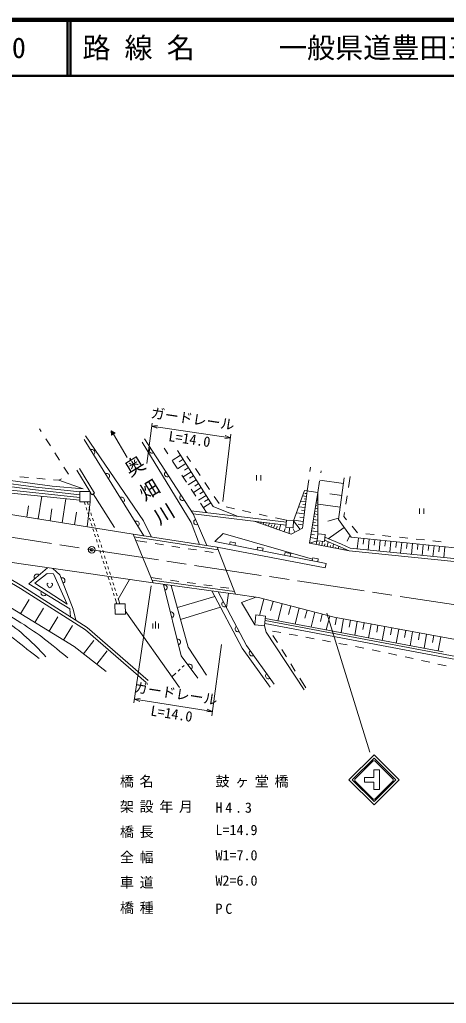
# Model space of a CAD drawing. Units: millimetres, scale not verified. Extents: x 40000 to 680000, y 20000 to 380000.
# Drawn here: x 169215 to 245128, y 205000 to 380000 of the extents above; entities that cross this region are included whole.
import ezdxf
from ezdxf.enums import TextEntityAlignment as Align

# ---------------------------------------------------------------- set-up
doc = ezdxf.new("R2010")
doc.units = ezdxf.units.MM
doc.header["$LTSCALE"] = 1000
doc.header["$PDMODE"] = 32
doc.header["$PDSIZE"] = 500
doc.linetypes.add('CHAIN', pattern=[18.5, 12, -1.5, 3.5, -1.5])
for name, color, linetype, lineweight in [('M-BGD', 7, 'Continuous', 13), ('M-BGD-HTXT', 7, 'Continuous', 13), ('M-BGD-OTRS1', 7, 'Continuous', 13), ('M-BMK', 2, 'CHAIN', 13), ('M-BMK-SRVR', 3, 'Continuous', 13), ('M-STR-HTXT', 7, 'Continuous', 13), ('M-STR-STR', 1, 'Continuous', 13), ('M-TTL', 2, 'Continuous', 140), ('M-TTL-BAND', 7, 'Continuous', 25), ('M-TTL-LINE', 7, 'Continuous', 50), ('M-TTL-TXT', 7, 'Continuous', 13)]:
    doc.layers.add(name, color=color, linetype=linetype, lineweight=lineweight)
doc.styles.add('@ＭＳ ゴシック', font='')
doc.styles.add('ＭＳ ゴシック', font='')
doc.styles.get('@ＭＳ ゴシック').set_extended_font_data('@MS Gothic')
doc.styles.get('ＭＳ ゴシック').set_extended_font_data('MS Gothic')

msp = doc.modelspace()

# ---------------------------------------------------------------- linework, layer by layer
at = {"layer": 'M-BGD'}
for p, q in [((173069, 306714), (172754, 307210)), ((185513, 306863), (185571, 306060)), ((186190, 306428), (185513, 306863)), ((185880, 306244), (185513, 306863)), ((185860, 306231), (185516, 306809)), ((185839, 306219), (185520, 306756)), ((185818, 306207), (185524, 306702)), ((185798, 306195), (185528, 306649)), ((185777, 306182), (185532, 306595)), ((185757, 306170), (185536, 306542)), ((185736, 306158), (185540, 306488)), ((185715, 306146), (185544, 306434)), ((185695, 306133), (185548, 306381)), ((185674, 306121), (185551, 306327)), ((185653, 306109), (185555, 306274)), ((185901, 306256), (185558, 306834)), ((185571, 306060), (186190, 306428)), ((185922, 306268), (185603, 306805)), ((185942, 306281), (185648, 306776)), ((185963, 306293), (185693, 306747)), ((185984, 306305), (185738, 306718)), ((186004, 306317), (185783, 306689)), ((186025, 306330), (185829, 306660)), ((186045, 306342), (185874, 306631)), ((186066, 306354), (185919, 306602)), ((186087, 306366), (185964, 306573)), ((186107, 306379), (186009, 306544)), ((186128, 306391), (186054, 306515)), ((186149, 306403), (186100, 306486)), ((186169, 306415), (186145, 306457)), ((174679, 304182), (173874, 305448)), ((191306, 288169), (180674, 305302)), ((191237, 290868), (180939, 305964)), ((185633, 306097), (185559, 306220)), ((185612, 306084), (185563, 306167)), ((185592, 306072), (185567, 306113)), ((188333, 302117), (185880, 306244)), ((186003, 306037), (185880, 306244)), ((199733, 290535), (190983, 304862)), ((176289, 301651), (175484, 302917)), ((195606, 302730), (194912, 303783)), ((197310, 303374), (203634, 293375)), ((197844, 302529), (196358, 301589)), ((197257, 300225), (196432, 301477)), ((198784, 301043), (197326, 300120)), ((198314, 301786), (197571, 301316)), ((199626, 301379), (198984, 302322)), ((175013, 296993), (151715, 300228)), ((177898, 299119), (177093, 300385)), ((179374, 299856), (181698, 296062)), ((179843, 300143), (182519, 295775)), ((199707, 299585), (198276, 298680)), ((199245, 300314), (198516, 299852)), ((201313, 298898), (200470, 300138)), ((220860, 299643), (220969, 300387)), ((222789, 299368), (222843, 299725)), ((152954, 297799), (179923, 294999)), ((169264, 298670), (170758, 298537)), ((172252, 298405), (173746, 298272)), ((175241, 298139), (176202, 298054)), ((176202, 298054), (176659, 298331)), ((176202, 298054), (180538, 296508)), ((198908, 297720), (198083, 298973)), ((200612, 298154), (199208, 297266)), ((200159, 298869), (199444, 298417)), ((203001, 296418), (202157, 297658)), ((211357, 298989), (211357, 297989)), ((212107, 297989), (212107, 298989)), ((220352, 296180), (220643, 298159)), ((222270, 295906), (222567, 297884)), ((226829, 297483), (222596, 298077)), ((226968, 298473), (225926, 291058)), ((228020, 298738), (227704, 296763)), ((152902, 297301), (179927, 294496)), ((180538, 296508), (175013, 296993)), ((179914, 296048), (181745, 296062)), ((179929, 294217), (179914, 296048)), ((181745, 296062), (181760, 294231)), ((181746, 295984), (182050, 295487)), ((182050, 295487), (182519, 295775)), ((200559, 295215), (199734, 296468)), ((201500, 296750), (200122, 295878)), ((201056, 297452), (200354, 297008)), ((201935, 296061), (201246, 295625)), ((217960, 290828), (219911, 296243)), ((220352, 296180), (219516, 289515)), ((219911, 296243), (222270, 295906)), ((222270, 295906), (220801, 286862)), ((222279, 288506), (222270, 295906)), ((151636, 294532), (189386, 288467)), ((172492, 291181), (173137, 295201)), ((176749, 290497), (177433, 294755)), ((181760, 294231), (179929, 294217)), ((181196, 289783), (181760, 294231)), ((182285, 295631), (186113, 289637)), ((202371, 295372), (201019, 294517)), ((203226, 294020), (201900, 293182)), ((202798, 294696), (202122, 294269)), ((204688, 293937), (203844, 295177)), ((220103, 294196), (219214, 294308)), ((220228, 295188), (219561, 295272)), ((220166, 294692), (219832, 294734)), ((220290, 295684), (219957, 295726)), ((221969, 294051), (222249, 294005)), ((222049, 294544), (222189, 294521)), ((222129, 295038), (222260, 295016)), ((222209, 295531), (222275, 295521)), ((226532, 295366), (224415, 295663)), ((227468, 295282), (227231, 293800)), ((170482, 291504), (170805, 293514)), ((174620, 290839), (174962, 292968)), ((178973, 290140), (179330, 292364)), ((216663, 290593), (199704, 292626)), ((202485, 292293), (201385, 293963)), ((203634, 293375), (207892, 291645)), ((207418, 292994), (205953, 293319)), ((210346, 292343), (208882, 292668)), ((219839, 292091), (218477, 292262)), ((219979, 293204), (218866, 293343)), ((219909, 292648), (219353, 292717)), ((220041, 293700), (219596, 293756)), ((221728, 292570), (222018, 292523)), ((221808, 293064), (222238, 292994)), ((221888, 293557), (222103, 293522)), ((226234, 293249), (222347, 293795)), ((226995, 292319), (226879, 291596)), ((240348, 293060), (240348, 292060)), ((241098, 292060), (241098, 293060)), ((192663, 287958), (191237, 290868)), ((201207, 286630), (199733, 290535)), ((216622, 290095), (200056, 292081)), ((217529, 288481), (210945, 290775)), ((211095, 290723), (211118, 290791)), ((211567, 290559), (211614, 290695)), ((213275, 291693), (211811, 292018)), ((212039, 290394), (212099, 290566)), ((212511, 290230), (212631, 290573)), ((216692, 290934), (214739, 291367)), ((216588, 289682), (216692, 290934)), ((216692, 290934), (217960, 290828)), ((217960, 290828), (217856, 289577)), ((219110, 289304), (217960, 290828)), ((219668, 290729), (218000, 290939)), ((219754, 291410), (219072, 291496)), ((221407, 290596), (221846, 290525)), ((221488, 291089), (222216, 290971)), ((221568, 291583), (221932, 291524)), ((221648, 292076), (222227, 291982)), ((225961, 291305), (224038, 290770)), ((225926, 291058), (228180, 287908)), ((226879, 291596), (227376, 291011)), ((212983, 290065), (213079, 290340)), ((213455, 289901), (213647, 290451)), ((213928, 289736), (214060, 290115)), ((214400, 289572), (214664, 290329)), ((214885, 289402), (215054, 289888)), ((215371, 289233), (215709, 290204)), ((216264, 288922), (216468, 289502)), ((217856, 289577), (216588, 289682)), ((217158, 288611), (217240, 289597)), ((219516, 289515), (217529, 288481)), ((218145, 288802), (217895, 289411)), ((219590, 290114), (218756, 290219)), ((221159, 289068), (222194, 288900)), ((221243, 289585), (221760, 289501)), ((221327, 290102), (222205, 289960)), ((226923, 289665), (224107, 287650)), ((228346, 289867), (229317, 288723)), ((203922, 287155), (205400, 288609)), ((223719, 283278), (203922, 287155)), ((205400, 288609), (221308, 284023)), ((206641, 287132), (206545, 286641)), ((207622, 286939), (206641, 287132)), ((222176, 287255), (220801, 286862)), ((220961, 287849), (222180, 287651)), ((221060, 288459), (221670, 288360)), ((221979, 286631), (222097, 287232)), ((222176, 287255), (222279, 288506)), ((223444, 287149), (222176, 287255)), ((222279, 288506), (223548, 288401)), ((222960, 286439), (223105, 287177)), ((223548, 288401), (223444, 287149)), ((223942, 286247), (224110, 287105)), ((227931, 288256), (227477, 287202)), ((228180, 287908), (263545, 284301)), ((229476, 287776), (229279, 285839)), ((230445, 287677), (230346, 286709)), ((230803, 288556), (232295, 288397)), ((231413, 287578), (231216, 285646)), ((232379, 287480), (232281, 286513)), ((233346, 287381), (233149, 285453)), ((233787, 288239), (235278, 288081)), ((234310, 287283), (234212, 286318)), ((235274, 287184), (235078, 285260)), ((236237, 287086), (236138, 286124)), ((236770, 287922), (238261, 287764)), ((239753, 287606), (241245, 287448)), ((242736, 287289), (244228, 287131)), ((204331, 286145), (223564, 282469)), ((207526, 286449), (207622, 286939)), ((211548, 286171), (211452, 285680)), ((212529, 285978), (211548, 286171)), ((212433, 285488), (212529, 285978)), ((220801, 286862), (227867, 285477)), ((222470, 286535), (222554, 286964)), ((223451, 286343), (223535, 286772)), ((224432, 286151), (224495, 286473)), ((224923, 286054), (225049, 286698)), ((225414, 285958), (225456, 286173)), ((225904, 285862), (225988, 286291)), ((226395, 285766), (226416, 285873)), ((226886, 285670), (226928, 285884)), ((237199, 286988), (237003, 285068)), ((238159, 286890), (238061, 285930)), ((239119, 286792), (238924, 284876)), ((240077, 286694), (239980, 285736)), ((241035, 286597), (240840, 284685)), ((241991, 286499), (241894, 285543)), ((242947, 286402), (242753, 284494)), ((243901, 286304), (243804, 285350)), ((244855, 286207), (244661, 284303)), ((192947, 279784), (158473, 284780)), ((216455, 285210), (216359, 284719)), ((217436, 285018), (216455, 285210)), ((217340, 284527), (217436, 285018)), ((221362, 284249), (221265, 283758)), ((222343, 284057), (221362, 284249)), ((222247, 283566), (222343, 284057)), ((223564, 282469), (223719, 283278)), ((171921, 279774), (174086, 281470)), ((174086, 281470), (175217, 281390)), ((175217, 281390), (177688, 276043)), ((188774, 280389), (186749, 276909)), ((177688, 276043), (171921, 279774)), ((199216, 268338), (196194, 279348)), ((169346, 274307), (170906, 276870)), ((197270, 275426), (203921, 277405)), ((206347, 277984), (205999, 275438)), ((207612, 277814), (211683, 277180)), ((211259, 277246), (208712, 276286)), ((211683, 277180), (225179, 273690)), ((212652, 276929), (211898, 274014)), ((214289, 276506), (213866, 274868)), ((171908, 272747), (173468, 275310)), ((186173, 276058), (188004, 276072)), ((186188, 274227), (186173, 276058)), ((188004, 276072), (188018, 274241)), ((197645, 261169), (188014, 274804)), ((197852, 273308), (204953, 275458)), ((208712, 276286), (211036, 272357)), ((215927, 276082), (215148, 273071)), ((217433, 275693), (217043, 274187)), ((218938, 275304), (218211, 272492)), ((220344, 274940), (219980, 273534)), ((174470, 271187), (176031, 273749)), ((188018, 274241), (186188, 274227)), ((211036, 272357), (211222, 274087)), ((211222, 274087), (212969, 273899)), ((212969, 273899), (212782, 272169)), ((212882, 273092), (249156, 266238)), ((212925, 273491), (244577, 267510)), ((221750, 274577), (221071, 271952)), ((223062, 274237), (222723, 272925)), ((224374, 273898), (223741, 271447)), ((225179, 273690), (263640, 266593)), ((225606, 273611), (225376, 272366)), ((226850, 273381), (226401, 270945)), ((228069, 273156), (227844, 271938)), ((177033, 269627), (178593, 272189)), ((192891, 271677), (192891, 272552)), ((193391, 271677), (193391, 272927)), ((193891, 271677), (193891, 272552)), ((212782, 272169), (211036, 272357)), ((213063, 271018), (212782, 272169)), ((212828, 272594), (249103, 265739)), ((229287, 272932), (228835, 270485)), ((230510, 272706), (230285, 271482)), ((231734, 272480), (231280, 270023)), ((232963, 272253), (232736, 271025)), ((234191, 272027), (233736, 269559)), ((235425, 271799), (235198, 270565)), ((236659, 271571), (236202, 269093)), ((237899, 271343), (237670, 270103)), ((180573, 267178), (182424, 269539)), ((219831, 260776), (213063, 271018)), ((214222, 271237), (215697, 270961)), ((215075, 269194), (214281, 270466)), ((217171, 270686), (218646, 270410)), ((220120, 270135), (221595, 269860)), ((223069, 269584), (224544, 269309)), ((239138, 271114), (238679, 268625)), ((240383, 270884), (240153, 269640)), ((241627, 270655), (241166, 268155)), ((242877, 270424), (242646, 269174)), ((244127, 270193), (243664, 267683)), ((202447, 263371), (199216, 268338)), ((216664, 266649), (215869, 267922)), ((226018, 269033), (227493, 268758)), ((228967, 268482), (230442, 268207)), ((231912, 267912), (233378, 267594)), ((182934, 265327), (184785, 267688)), ((234844, 267276), (236310, 266958)), ((237776, 266640), (239242, 266322)), ((240707, 266004), (242173, 265686)), ((197394, 264104), (197764, 264441)), ((198133, 264778), (198502, 265116)), ((198871, 265453), (198931, 265507)), ((218252, 264104), (217458, 265377)), ((243639, 265368), (245105, 265050)), ((196287, 263092), (197025, 263767)), ((220106, 261136), (219047, 262832))]:
    msp.add_line(p, q, dxfattribs=at)
for points in [[(191424, 305456), (200056, 292081), (202504, 286429)], [(81362, 299477), (90456, 300030), (99899, 300648), (107780, 300979), (125912, 301117), (134799, 300461), (143992, 299861), (153138, 299049), (164984, 297763), (172100, 296858), (179915, 295992)], [(81393, 298978), (90488, 299531), (99926, 300148), (107793, 300480), (125895, 300617), (134764, 299963), (143954, 299363), (153089, 298551), (164926, 297267), (172041, 296361), (179919, 295489)], [(223464, 287385), (226268, 286204), (227867, 285477), (249994, 283268), (269904, 281743)], [(223507, 287909), (226468, 286662), (227999, 285967), (250038, 283766), (269124, 282483)], [(150864, 285873), (151573, 285818), (152340, 285741), (153269, 285608), (154081, 285441), (155041, 285242), (156231, 284946), (157459, 284570), (158619, 284212), (159825, 283821), (160887, 283423), (162246, 282790), (163458, 282248), (164608, 281608), (169344, 278825), (180914, 271463), (191734, 262080)], [(150903, 286372), (151617, 286317), (152400, 286238), (153355, 286101), (154182, 285931), (155152, 285730), (156365, 285428), (157606, 285048), (158769, 284689), (159990, 284294), (161081, 283884), (162454, 283245), (163682, 282695), (164856, 282042), (169605, 279252), (181214, 271865), (192061, 262458)], [(184613, 264011), (178894, 268494), (157235, 281681), (147016, 283136), (107225, 284102)], [(174178, 282504), (170847, 279656), (178116, 275165), (178261, 273744)], [(179211, 273140), (178746, 275133), (176388, 281223), (175091, 282372)], [(200937, 262850), (197956, 266799), (194808, 279534)], [(203405, 278379), (208797, 268202), (213776, 261246)], [(204520, 278230), (209577, 268684), (214520, 261779)]]:
    msp.add_lwpolyline(points, dxfattribs=at)
for centre, radius, start, end in [((182079, 303038), 500, 301.82111, 121.82111), ((192780, 303356), 500, 122.83741, 302.83741), ((184715, 298790), 500, 301.82111, 121.82111), ((195491, 299155), 500, 122.83741, 302.83741), ((187352, 294542), 500, 301.82111, 121.82111), ((198202, 294954), 500, 122.83741, 302.83741), ((189988, 290293), 500, 301.82111, 121.82111), ((200684, 290630), 500, 113.41433, 293.41433), ((172278, 280879), 500, 40.53147, 220.53147), ((176777, 280218), 500, 291.16979, 111.16979), ((173499, 278017), 500, 148.29315, 328.29315), ((174377, 279500), 299, 113.44836, 257.2818), ((174578, 279191), 267, 176.52859, 3.47141), ((174779, 279500), 299, 282.7182, 66.55164), ((194944, 278984), 500, 283.88454, 103.88454), ((205691, 276020), 500, 117.91375, 297.91375), ((196144, 274131), 500, 283.88454, 103.88454), ((208031, 271602), 500, 117.91375, 297.91375), ((197344, 269277), 500, 283.88454, 103.88454), ((210565, 267304), 500, 125.59469, 305.59469), ((199431, 264845), 500, 307.03825, 127.03825), ((213476, 263238), 500, 125.59469, 305.59469)]:
    msp.add_arc(centre, radius, start, end, dxfattribs=at)
for points, knots in [([(107590, 284093), (109207, 283441), (109715, 283273), (111111, 282853), (113338, 282184), (114644, 281997), (116948, 281680), (118933, 281406), (120051, 281286), (122050, 281149), (125945, 280883), (128148, 281155), (132042, 280881), (138177, 280449), (141642, 280251), (147690, 279136), (151347, 278463), (153430, 278065), (156904, 276738), (159199, 275860), (160482, 275301), (162574, 274012), (164647, 272733), (165651, 271780), (167589, 270304), (169593, 268779), (170228, 268269), (172660, 266324)], [0, 0, 0, 0, 1, 1, 1, 2, 2, 2, 3, 3, 3, 4, 4, 4, 5, 5, 5, 6, 6, 6, 7, 7, 7, 8, 8, 8, 9, 9, 9, 9]), ([(112098, 283984), (115463, 283634), (116388, 283557), (119146, 283390), (122794, 283169), (124849, 283348), (128499, 283172), (132358, 282985), (134514, 282771), (138361, 282421), (140732, 282205), (142081, 282198), (144419, 281748), (148142, 281032), (150151, 280255), (153724, 278986), (157586, 277614), (159719, 276724), (163383, 274888), (165022, 274066), (165894, 273509), (167418, 272489), (169118, 271350), (169965, 270552), (171452, 269145), (172436, 268213), (172775, 267878), (173887, 266673)], [0, 0, 0, 0, 1, 1, 1, 2, 2, 2, 3, 3, 3, 4, 4, 4, 5, 5, 5, 6, 6, 6, 7, 7, 7, 8, 8, 8, 9, 9, 9, 9]), ([(143060, 283232), (144622, 282924), (145057, 282818), (146324, 282502), (148486, 281964), (149679, 281582), (151776, 280830), (153901, 280069), (155066, 279575), (157156, 278722), (159829, 277631), (161345, 277055), (163952, 275815), (165893, 274892), (166912, 274237), (168750, 273125), (172504, 270854), (173678, 269760), (177801, 266473)], [0, 0, 0, 0, 1, 1, 1, 2, 2, 2, 3, 3, 3, 4, 4, 4, 5, 5, 5, 6, 6, 6, 6])]:
    msp.add_open_spline(points, degree=3, knots=knots, dxfattribs=at)
at = {"layer": 'M-BGD-HTXT'}
for p, q in [((223859, 274417), (231529, 249703)), ((232412, 248165), (235679, 244898)), ((230598, 245152), (230598, 244346)), ((232209, 245152), (230598, 245152)), ((232209, 246561), (233215, 246561)), ((232209, 245152), (232209, 246561)), ((233215, 246561), (233215, 243071)), ((232209, 244346), (230598, 244346)), ((232209, 243071), (232209, 244346)), ((236125, 244750), (232264, 240889)), ((236719, 244750), (232264, 240295)), ((233215, 243071), (232209, 243071))]:
    msp.add_line(p, q, dxfattribs=at)
for points in [[(232264, 240295), (227809, 244750), (232264, 249205), (236719, 244750)], [(232264, 240889), (228403, 244750), (232264, 248611), (236125, 244750)], [(235679, 244898), (235679, 244601), (232412, 241334), (232115, 241334), (228848, 244601), (228848, 244898), (232115, 248165), (232412, 248165)]]:
    msp.add_lwpolyline(points, dxfattribs=at)
at = {"layer": 'M-BGD-OTRS1'}
for p, q in [((180891, 293691), (180740, 294168)), ((181414, 293695), (181263, 294172)), ((181194, 292738), (181043, 293215)), ((181497, 291785), (181345, 292262)), ((181717, 292742), (181566, 293219)), ((182020, 291789), (181869, 292266)), ((181800, 290832), (181648, 291309)), ((182323, 290836), (182172, 291313)), ((182103, 289879), (181951, 290356)), ((182406, 288926), (182254, 289403)), ((182626, 289883), (182475, 290360)), ((182929, 288930), (182777, 289407)), ((182708, 287973), (182557, 288450)), ((183011, 287020), (182860, 287497)), ((183232, 287977), (183080, 288454)), ((183535, 287024), (183383, 287501)), ((183314, 286067), (183163, 286544)), ((183617, 285114), (183466, 285591)), ((183838, 286071), (183686, 286548)), ((184140, 285118), (183989, 285595)), ((183920, 284161), (183769, 284638)), ((184223, 283208), (184071, 283685)), ((184443, 284165), (184292, 284642)), ((184746, 283212), (184595, 283689)), ((184526, 282255), (184374, 282732)), ((184829, 281302), (184677, 281778)), ((185049, 282259), (184898, 282736)), ((185352, 281306), (185201, 281783)), ((185132, 280349), (184980, 280825)), ((185655, 280353), (185503, 280830)), ((185434, 279396), (185283, 279872)), ((185737, 278443), (185586, 278919)), ((185958, 279400), (185806, 279877)), ((186261, 278447), (186109, 278924)), ((186040, 277490), (185889, 277966)), ((186495, 276060), (186192, 277013)), ((186564, 277494), (186412, 277970)), ((187018, 276064), (186715, 277017))]:
    msp.add_line(p, q, dxfattribs=at)
at = {"layer": 'M-BMK'}
for p, q in [((144719, 291509), (182035, 285680)), ((182035, 285680), (273901, 271832))]:
    msp.add_line(p, q, dxfattribs=at)
at = {"layer": 'M-BMK-SRVR'}
msp.add_circle((182035, 285680), 600, dxfattribs=at)
msp.add_point((182035, 285680), dxfattribs=at)
at = {"layer": 'M-STR-HTXT'}
for p, q in [((191847, 301046), (192763, 308201)), ((192700, 307707), (193726, 307807)), ((192700, 307707), (206718, 305615)), ((192700, 307707), (193652, 307312)), ((205387, 294286), (206794, 306264)), ((206718, 305615), (205692, 305515)), ((206718, 305615), (205765, 306010)), ((192597, 279267), (189530, 258457)), ((205137, 268847), (203431, 256131)), ((189628, 259122), (190655, 259214)), ((189628, 259122), (203540, 256946)), ((189628, 259122), (190578, 258720)), ((203540, 256946), (202591, 257348)), ((203540, 256946), (202514, 256854))]:
    msp.add_line(p, q, dxfattribs=at)
at = {"layer": 'M-STR-STR'}
for p, q in [((189386, 288467), (192947, 279784)), ((189386, 288467), (204331, 286145)), ((189586, 287981), (204522, 285660)), ((189839, 287365), (191814, 287054)), ((193296, 286820), (194778, 286587)), ((196259, 286354), (197741, 286120)), ((199223, 285887), (200705, 285654)), ((202186, 285420), (203668, 285187)), ((207612, 277814), (204331, 286145)), ((192556, 280739), (194537, 280469)), ((192750, 280264), (207424, 278294)), ((196024, 280267), (197510, 280065)), ((192947, 279784), (207612, 277814)), ((198996, 279863), (200483, 279661)), ((201969, 279459), (203455, 279256)), ((204942, 279054), (206428, 278852))]:
    msp.add_line(p, q, dxfattribs=at)
at = {"layer": 'M-TTL'}
msp.add_line((680000, 380000), (40000, 380000), dxfattribs=at)
at = {"layer": 'M-TTL-BAND'}
msp.add_line((40000, 205000), (579000, 205000), dxfattribs=at)
at = {"layer": 'M-TTL-LINE'}
for p, q in [((177750, 380000), (177750, 370000)), ((178250, 380000), (178250, 370000)), ((40000, 370000), (680000, 370000))]:
    msp.add_line(p, q, dxfattribs=at)

# ---------------------------------------------------------------- texts
at = {"layer": 'M-BGD-HTXT', "insert": (192474, 295624), "char_height": 2566, "attachment_point": 5, "rotation": 301.416, "style": '@ＭＳ ゴシック'}
msp.add_mtext('\\T1.43;奥畑川', dxfattribs=at)
at = {"layer": 'M-STR-HTXT', "style": 'ＭＳ ゴシック'}
for s, rotation, p in [('ガードレール', 351.51, (199782, 307543)), ('L=14.0', 351.51, (199222, 303943)), ('ガードレール', 351.111, (196758, 258673)), ('L=14.0', 351.111, (196024, 255090))]:
    msp.add_text(s, height=1833, rotation=rotation, dxfattribs=at).set_placement(p, align=Align.BOTTOM_CENTER)
for s, p in [('L=14.9', (204052, 234381)), ('W1=7.0', (204052, 229881)), ('W2=6.0', (204052, 225381))]:
    msp.add_text(s, height=1833, dxfattribs=at).set_placement(p, align=Align.BOTTOM_LEFT)
at = {"layer": 'M-STR-HTXT', "char_height": 1833, "attachment_point": 7, "style": 'ＭＳ ゴシック'}
for s, insert in [('\\T1.4;橋名', (187052, 243381)), ('\\T1.4;鼓ヶ堂橋', (204052, 243381)), ('\\T1.4;架設年月', (187052, 238881)), ('\\T1.4;H4.3', (204052, 238881)), ('\\T1.4;橋長', (187052, 234381)), ('\\T1.4;全幅', (187052, 229881)), ('\\T1.4;車道', (187052, 225381)), ('\\T1.4;橋種', (187052, 220881)), ('\\T1.4;PC', (204052, 220881))]:
    msp.add_mtext(s, dxfattribs=dict(at, insert=insert))
at = {"layer": 'M-TTL-TXT', "style": 'ＭＳ ゴシック'}
for s, p in [('図面コード      22-0', (120380, 375000)), ('路 線 名      一般県道豊田三隅線', (180380, 375000))]:
    msp.add_text(s, height=3666, dxfattribs=at).set_placement(p, align=Align.MIDDLE_LEFT)

doc.saveas('drawing.dxf')
